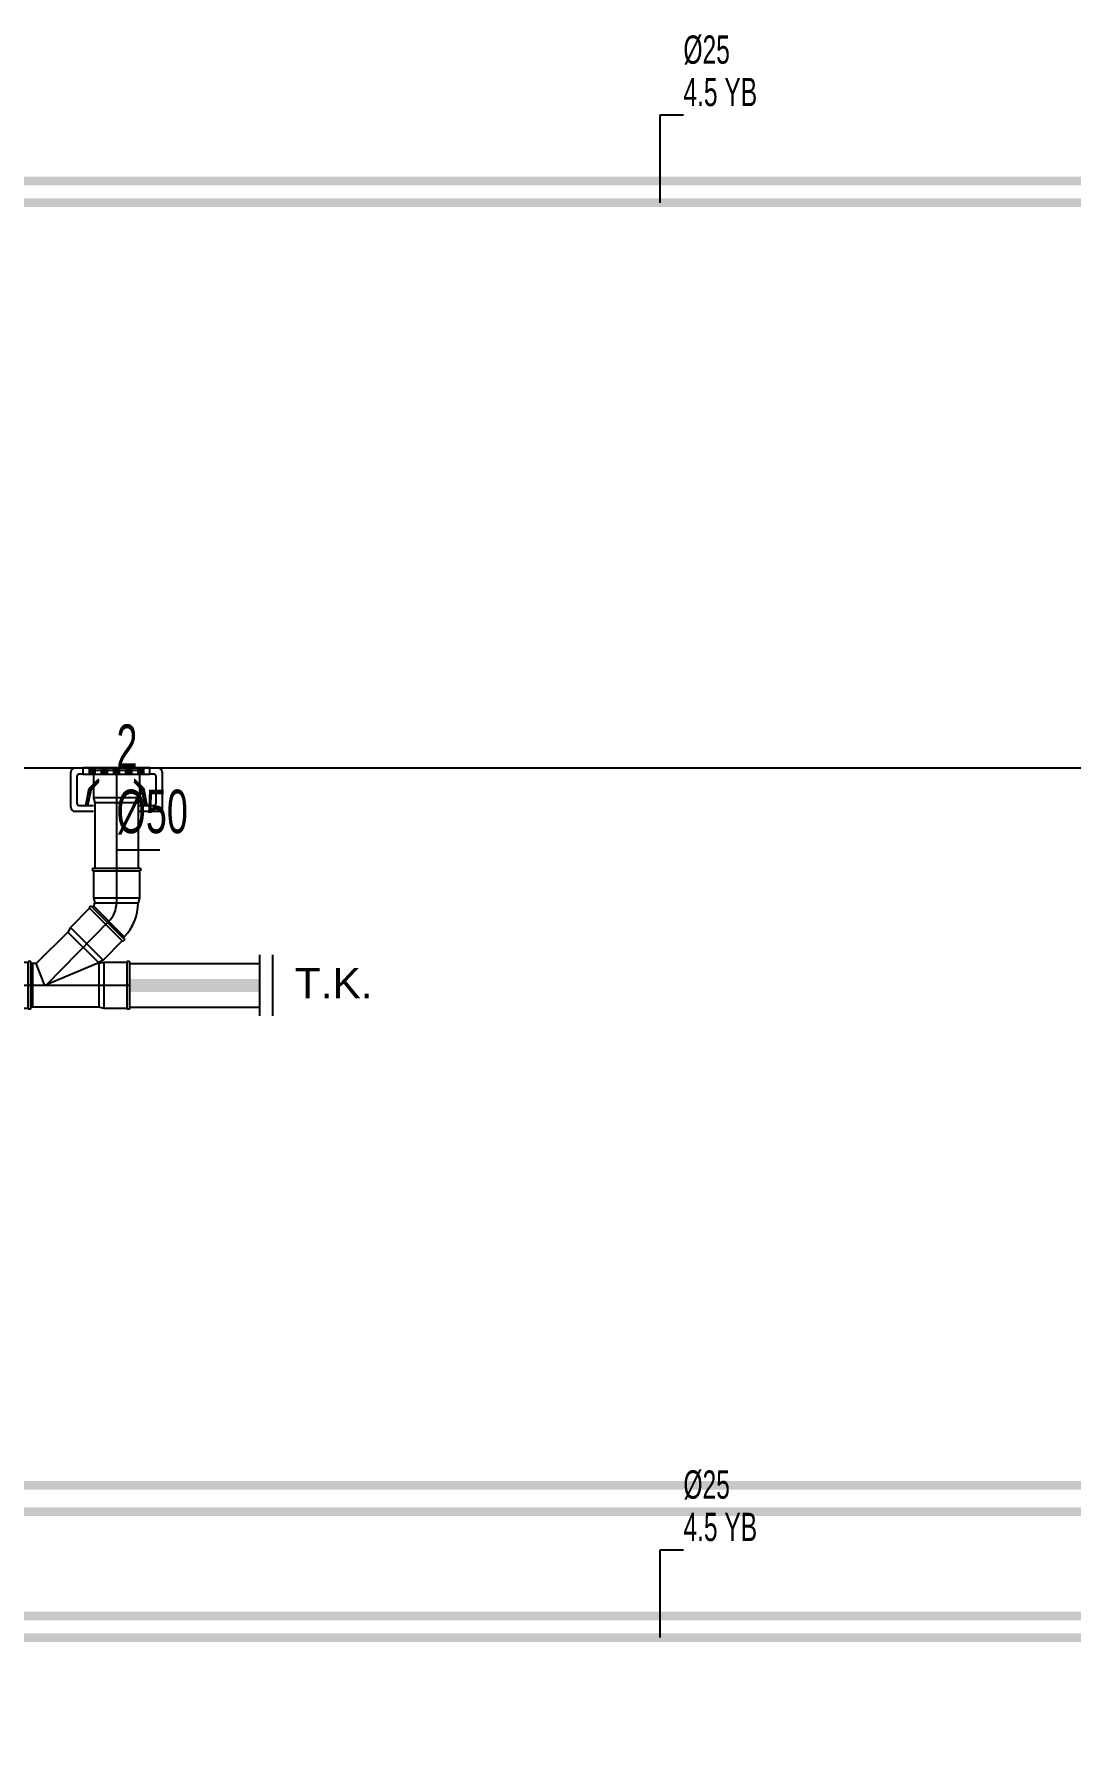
# Model space of a CAD drawing. Header units: centimetres. Extents: x -3962 to 30527, y -2 to 2802.
# Drawn here: x 16301.1 to 16539.5, y 774 to 1168.7 of the extents above; entities that cross this region are included whole.
import ezdxf
from ezdxf.enums import TextEntityAlignment as Align

# ---------------------------------------------------------------- set-up
doc = ezdxf.new("R2010")
doc.units = ezdxf.units.CM
doc.linetypes.add('BASMA HATTI', pattern=[31, 25, -6])
doc.linetypes.add('PIS', pattern=[38, 30, -8])
for name, color, linetype in [('MTY-PIS-SU-BORUSU', 6, 'PIS'), ('MTY-PISSU-CAP', 211, 'CONTINUOUS'), ('MTY-PVC', 43, 'CONTINUOUS'), ('MTY-TEFRIS', 15, 'CONTINUOUS'), ('MTY-TEMIZSU-CAP', 101, 'CONTINUOUS'), ('MTY-YUK-BIRIMI', 7, 'CONTINUOUS'), ('ROTAS-PIS-SU-BORUSU', 6, 'PIS'), ('ROTAS-PISSU-CAP', 211, 'CONTINUOUS'), ('ROTAS-PVC', 43, 'CONTINUOUS'), ('ROTAS-SEMA', 8, 'CONTINUOUS'), ('ROTAS-SICAKSU-BORU', 1, 'BASMA HATTI'), ('ROTAS-SOGUKSU-BORU', 5, 'CONTINUOUS'), ('ROTAS-TEFRIS', 15, 'CONTINUOUS')]:
    doc.layers.add(name, color=color, linetype=linetype)
doc.styles.add('CAP', font='wturkce.SHX', dxfattribs={"width": 0.65})
doc.styles.add('MTY_CAP', font='wturkce.SHX', dxfattribs={"width": 0.65, "height": 20})
doc.styles.add('ROTAS', font='arial.ttf')
doc.linetypes.add('PİS SU', pattern='A,6,-0.4,[")",Standard,S=1,R=0,X=-0.1,Y=-0.375],-0.2', length=6.6)

# ---------------------------------------------------------------- blocks, each defined once
blk = doc.blocks.new('MTY-TEMIZ SU CAP MB')
at = {"layer": 'MTY-TEMIZSU-CAP'}
for p, q in [((0.833, 3.096), (0, 3.096)), ((0, 3.096), (0, 0))]:
    blk.add_line(p, q, dxfattribs=at)
at = {"layer": 'MTY-TEMIZSU-CAP', "style": 'MTY_CAP', "width": 0.65}
for tag, p in [('SOCP_001', (0.833, 4.917)), ('SCCP_001', (0.833, 1.917))]:
    blk.add_attdef(tag, p, '', height=1, dxfattribs=at)
at = {"layer": 'MTY-YUK-BIRIMI', "color": 101, "style": 'MTY_CAP', "width": 0.65}
for tag, p in [('SO_001', (0.833, 3.417)), ('SC_001', (0.833, 0.417))]:
    blk.add_attdef(tag, p, '', height=1, dxfattribs=at)
blk = doc.blocks.new('YER SUZGECI DN501 KOLON')
at = {"layer": 'MTY-TEFRIS', "color": 2}
for p, q in [((-9.5, 0), (-7.7, 0)), ((-7.7, 0), (-7.7, -1.4)), ((7.7, 0), (-7.7, 0)), ((-7.7, 0), (-7.7, -1.4)), ((-4.9, 0), (-6.3, 0)), ((-6.3, 0), (-6.3, -1.4)), ((-4.9, -1.12), (-6.02, 0)), ((-4.9, -0.37), (-5.27, 0)), ((-4.9, -0.13), (-5.03, 0)), ((-4.9, -1.4), (-4.9, 0)), ((-2.1, 0), (-3.5, 0)), ((-3.5, 0), (-3.5, -1.4)), ((-2.1, -1.12), (-3.22, 0)), ((-2.1, -0.37), (-2.47, 0)), ((-2.1, -0.13), (-2.23, 0)), ((-2.1, -1.4), (-2.1, 0)), ((0.7, 0), (-0.7, 0)), ((-0.7, 0), (-0.7, -1.4)), ((0.7, -1.36), (-0.66, 0)), ((0.7, -1.12), (-0.42, 0)), ((0.7, -0.62), (0.08, 0)), ((0.7, -0.37), (0.33, 0)), ((0.7, -0.13), (0.57, 0)), ((0.7, -1.4), (0.7, 0)), ((3.5, 0), (2.1, 0)), ((2.1, 0), (2.1, -1.4)), ((3.5, -1.36), (2.14, 0)), ((3.5, -1.12), (2.38, 0)), ((3.5, -0.62), (2.88, 0)), ((3.5, -0.37), (3.13, 0)), ((3.5, -0.13), (3.37, 0)), ((3.5, -1.4), (3.5, 0)), ((6.3, 0), (4.9, 0)), ((4.9, 0), (4.9, -1.4)), ((6.3, -1.36), (4.94, 0)), ((6.3, -1.12), (5.18, 0)), ((6.3, -0.62), (5.68, 0)), ((6.3, -0.37), (5.93, 0)), ((6.3, -0.13), (6.17, 0)), ((6.3, -1.4), (6.3, 0)), ((7.7, -1.4), (7.7, 0)), ((7.7, 0), (9.5, 0)), ((7.7, -1.4), (7.7, 0)), ((-10.5, -9), (-10.5, -1)), ((-9.1, -1.9), (-9.1, -8.1)), ((-7.7, -1.4), (-8.6, -1.4)), ((-7.7, -1.4), (7.7, -1.4)), ((-5.11, -1.4), (-6.3, -0.21)), ((-5.36, -1.4), (-6.3, -0.46)), ((-5.61, -1.4), (-6.3, -0.71)), ((-5.85, -1.4), (-6.3, -0.95)), ((-6.1, -1.4), (-6.3, -1.2)), ((-6.3, -1.4), (-4.9, -1.4)), ((-6.3, -4.75), (-4.25, -2.7)), ((-4.9, -1.36), (-6.26, 0)), ((-5.84, -5), (-4.04, -3.2)), ((-4.9, -0.87), (-5.77, 0)), ((-4.9, -0.62), (-5.52, 0)), ((-5.09, -4.25), (-5.45, -3.9)), ((-5.01, -4.16), (-5.36, -3.81)), ((-4.92, -4.07), (-5.27, -3.72)), ((-4.83, -3.99), (-5.18, -3.63)), ((-4.74, -3.9), (-5.09, -3.54)), ((-4.65, -3.81), (-5.01, -3.46)), ((-4.56, -3.72), (-4.92, -3.37)), ((-4.48, -3.63), (-4.83, -3.28)), ((-4.39, -3.54), (-4.74, -3.19)), ((-4.3, -3.46), (-4.65, -3.1)), ((-4.21, -3.37), (-4.56, -3.01)), ((-4.12, -3.28), (-4.48, -2.93)), ((-4.04, -3.18), (-4.39, -2.84)), ((-4.04, -3), (-4.3, -2.75)), ((-4.04, -2.7), (-4.25, -2.7)), ((-4.04, -2.83), (-4.17, -2.7)), ((-2.31, -1.4), (-3.5, -0.21)), ((-2.56, -1.4), (-3.5, -0.46)), ((-2.81, -1.4), (-3.5, -0.71)), ((-3.05, -1.4), (-3.5, -0.95)), ((-3.3, -1.4), (-3.5, -1.2)), ((-3.5, -1.4), (-2.1, -1.4)), ((-2.1, -1.36), (-3.46, 0)), ((-2.1, -0.87), (-2.97, 0)), ((-2.1, -0.62), (-2.72, 0)), ((0.49, -1.4), (-0.7, -0.21)), ((0.24, -1.4), (-0.7, -0.46)), ((-0.01, -1.4), (-0.7, -0.71)), ((-0.25, -1.4), (-0.7, -0.95)), ((-0.5, -1.4), (-0.7, -1.2)), ((-0.7, -1.4), (0.7, -1.4)), ((0.7, -0.87), (-0.17, 0)), ((3.29, -1.4), (2.1, -0.21)), ((3.04, -1.4), (2.1, -0.46)), ((2.79, -1.4), (2.1, -0.71)), ((2.55, -1.4), (2.1, -0.95)), ((2.3, -1.4), (2.1, -1.2)), ((2.1, -1.4), (3.5, -1.4)), ((3.5, -0.87), (2.63, 0)), ((4.25, -2.7), (4.05, -2.7)), ((4.05, -3.2), (4.05, -3.2)), ((5.85, -5), (4.05, -3.2)), ((6.33, -4.9), (4.14, -2.7)), ((6.31, -4.75), (4.25, -2.7)), ((6.09, -1.4), (4.9, -0.21)), ((5.84, -1.4), (4.9, -0.46)), ((5.59, -1.4), (4.9, -0.71)), ((5.35, -1.4), (4.9, -0.95)), ((5.1, -1.4), (4.9, -1.2)), ((4.9, -1.4), (6.3, -1.4)), ((6.3, -0.87), (5.43, 0)), ((8.6, -1.4), (7.7, -1.4)), ((9.1, -8.1), (9.1, -1.9)), ((10.5, -1), (10.5, -9.5)), ((-7.08, -8.6), (-6.3, -4.75)), ((-6.59, -6.29), (-6.61, -6.27)), ((-6.61, -6.29), (-6.1, -6.29)), ((-6.41, -6.29), (-6.58, -6.12)), ((-6.57, -8.6), (-5.84, -5)), ((-6.24, -6.29), (-6.55, -5.98)), ((-6.1, -6.25), (-6.52, -5.83)), ((-6.07, -6.11), (-6.49, -5.68)), ((-6.04, -5.96), (-6.46, -5.54)), ((-6.01, -5.81), (-6.43, -5.39)), ((-5.98, -5.67), (-6.4, -5.24)), ((-5.95, -5.52), (-6.37, -5.09)), ((-5.92, -5.37), (-6.34, -4.95)), ((-5.89, -5.22), (-6.31, -4.8)), ((-5.86, -5.08), (-6.24, -4.69)), ((-5.8, -4.96), (-6.16, -4.6)), ((-5.71, -4.87), (-6.07, -4.52)), ((-5.62, -4.78), (-5.98, -4.43)), ((-5.54, -4.69), (-5.89, -4.34)), ((-5.45, -4.6), (-5.8, -4.25)), ((-5.36, -4.52), (-5.71, -4.16)), ((-5.27, -4.43), (-5.62, -4.07)), ((-5.18, -4.34), (-5.54, -3.99)), ((6.38, -5.12), (5.3, -4.04)), ((6.42, -5.34), (5.3, -4.21)), ((6.47, -5.56), (5.3, -4.39)), ((6.57, -8.6), (5.85, -5)), ((6.51, -5.78), (5.87, -5.14)), ((6.56, -6), (5.92, -5.37)), ((6.6, -6.23), (5.96, -5.59)), ((6.49, -6.29), (6.01, -5.81)), ((6.31, -6.29), (6.05, -6.03)), ((6.14, -6.29), (6.1, -6.25)), ((6.62, -6.29), (6.11, -6.29)), ((7.08, -8.6), (6.31, -4.75)), ((-5.3, -10), (-9.5, -10)), ((-8.6, -8.6), (-5.3, -8.6)), ((-6.93, -8.6), (-7.06, -8.48)), ((-7.03, -8.35), (-6.52, -8.35)), ((-6.76, -8.6), (-7.01, -8.35)), ((-6.58, -8.6), (-6.83, -8.35)), ((-6.54, -8.46), (-6.65, -8.35)), ((5.3, -8.6), (8.6, -8.6)), ((10, -10), (5.3, -10)), ((7.03, -8.35), (6.52, -8.35)), ((6.68, -8.6), (6.55, -8.47)), ((6.86, -8.6), (6.61, -8.35)), ((7.03, -8.6), (6.78, -8.35)), ((7.05, -8.44), (6.96, -8.35))]:
    blk.add_line(p, q, dxfattribs=at)
for centre, radius, start, end in [((-9.5, -1), 1, 90, 180), ((-8.6, -1.9), 0.5, 90, 180), ((8.6, -1.9), 0.5, 0, 90), ((9.5, -1), 1, 0, 90), ((-9.5, -9), 1, 180, 270), ((-8.6, -8.1), 0.5, 180, 270), ((8.6, -8.1), 0.5, 270, 0), ((10, -9.5), 0.5, 270, 0)]:
    blk.add_arc(centre, radius, start, end, dxfattribs=at)
at = {"layer": 'MTY-PISSU-CAP', "lineweight": -3, "ltscale": 100, "style": 'CAP', "width": 0.65}
blk.add_attdef('PSCP', text='', height=10, dxfattribs=at).set_placement((0, -10), align=Align.MIDDLE_LEFT)
at = {"layer": 'MTY-YUK-BIRIMI', "color": 211, "lineweight": -3, "ltscale": 100, "style": 'CAP', "width": 0.65}
blk.add_attdef('PS', text='', height=10, dxfattribs=at).set_placement((0, 5), align=Align.MIDDLE_LEFT)
blk = doc.blocks.new('PVC CATAL SAG')
at = {"layer": 'MTY-PIS-SU-BORUSU', "linetype": 'PİS SU', "ltscale": 5}
for p, q in [((0, 0), (0, -23.03)), ((0, -23.03), (0, -31.02)), ((-1.76, -35.26), (-16.12, -49.85)), ((3, -50), (-27, -50))]:
    blk.add_line(p, q, dxfattribs=at)
blk.add_arc((-6, -31.02), 6, 315, 0, dxfattribs=at)
at = {"layer": 'MTY-PISSU-CAP', "lineweight": -3, "ltscale": 100}
for p, q in [((0, -15.84), (0, -25.84)), ((10, -18.89), (0, -18.89))]:
    blk.add_line(p, q, dxfattribs=at)
at = {"layer": 'MTY-PVC', "color": 43}
for p, q in [((-5.5, 0), (-5.5, -0.6)), ((5.5, 0), (-5.5, 0)), ((-5.3, -0.6), (-5.5, -0.6)), ((5.3, -0.6), (-5.3, -0.6)), ((-5.3, -0.6), (-5.3, -6.85)), ((5.5, -0.6), (5.3, -0.6)), ((5.3, -0.6), (5.3, -6.85)), ((5.5, 0), (5.5, -0.6)), ((5.3, -6.85), (-5.3, -6.85)), ((-5.3, -6.85), (-5, -7.99)), ((5.3, -6.85), (5, -7.99)), ((5, -7.99), (-5, -7.99)), ((-5, -7.99), (-5, -22.87)), ((5, -7.99), (5, -22.87)), ((-5.5, -23.03), (-5.5, -23.63)), ((-5.5, -23.03), (-4.97, -23.03)), ((-5.5, -23.63), (-5.3, -23.63)), ((-5.3, -23.63), (5.3, -23.63)), ((-5.3, -23.63), (-5.3, -29.88)), ((-5, -23.03), (5.03, -23.03)), ((5.03, -23.03), (5.5, -23.03)), ((5.3, -23.63), (5.5, -23.63)), ((5.3, -23.63), (5.3, -29.88)), ((5.5, -23.03), (5.5, -23.63)), ((-5.3, -29.88), (5.3, -29.88)), ((-5.3, -29.88), (-5, -31.02)), ((-5, -31.02), (5, -31.02)), ((5.3, -29.88), (5, -31.02)), ((-6.17, -32.27), (-10.59, -36.69)), ((-5.88, -31.7), (-6.31, -32.13)), ((-5.88, -31.7), (-6.31, -32.13)), ((-6.31, -32.13), (-6.17, -32.27)), ((-6.31, -32.13), (-6.17, -32.27)), ((-6.17, -32.27), (1.33, -39.76)), ((-5.88, -31.7), (-5.58, -32.01)), ((-5.88, -31.7), (-5.58, -32.01)), ((-5.29, -31.73), (-5.58, -32.01)), ((-5.58, -32.01), (1.54, -39.13)), ((-5.29, -31.73), (1.78, -38.8)), ((-11.15, -37.73), (-18.46, -45)), ((-10.59, -36.69), (-11.15, -37.73)), ((-11.15, -37.73), (-4.14, -44.75)), ((-10.59, -36.69), (-3.09, -44.18)), ((1.78, -38.8), (1.5, -39.08)), ((1.5, -39.08), (1.89, -39.48)), ((1.5, -39.08), (1.89, -39.48)), ((1.33, -39.76), (-3.09, -44.18)), ((1.33, -39.76), (1.47, -39.9)), ((1.33, -39.76), (1.47, -39.9)), ((1.89, -39.48), (1.47, -39.9)), ((1.89, -39.48), (1.47, -39.9)), ((-25.86, -44.7), (-27, -45)), ((-27, -55), (-27, -45)), ((-25.86, -55.3), (-25.86, -44.7)), ((-20.33, -44.7), (-25.86, -44.7)), ((-19.73, -44.5), (-20.33, -44.5)), ((-20.33, -44.7), (-20.33, -44.5)), ((-20.33, -55.3), (-20.33, -44.7)), ((-19.73, -45), (-19.73, -44.5)), ((-19.73, -55), (-19.73, -45)), ((-19.33, -45), (-19.73, -45)), ((-18.46, -45), (-19.33, -45)), ((-19.33, -45), (-19.33, -55)), ((-19.33, -45), (-19.33, -55)), ((-19.33, -55), (-19.33, -45)), ((-19.33, -45), (-19.33, -55)), ((-16.5, -50), (-18.46, -45)), ((-4.43, -45), (-16.5, -50)), ((-4.14, -44.75), (-4.43, -45)), ((-4.02, -45), (-4.42, -45)), ((-3.09, -44.18), (-4.14, -44.75)), ((-2.88, -44.7), (-4.02, -45)), ((-4.02, -45), (-4.02, -55)), ((2.4, -44.7), (-2.88, -44.7)), ((-2.88, -44.7), (-2.88, -55.3)), ((3, -44.5), (2.4, -44.5)), ((2.4, -44.5), (2.4, -44.7)), ((2.4, -44.7), (2.4, -55.3)), ((3, -44.5), (3, -45)), ((3, -45), (3, -55)), ((-25.86, -55.3), (-27, -55)), ((-19.73, -55.5), (-19.73, -55)), ((-19.33, -55), (-19.73, -55)), ((-4.02, -55), (-19.33, -55)), ((-2.88, -55.3), (-4.02, -55)), ((3, -55), (3, -55.5)), ((-20.33, -55.3), (-25.86, -55.3)), ((-20.33, -55.5), (-20.33, -55.3)), ((-19.73, -55.5), (-20.33, -55.5)), ((2.4, -55.3), (-2.88, -55.3)), ((2.4, -55.3), (2.4, -55.5)), ((3, -55.5), (2.4, -55.5))]:
    blk.add_line(p, q, dxfattribs=at)
for radius in [1, 11]:
    blk.add_arc((-6, -31.02), radius, 315, 0, dxfattribs=at)

msp = doc.modelspace()

# ---------------------------------------------------------------- linework, layer by layer
at = {"layer": 'ROTAS-PIS-SU-BORUSU', "const_width": 3}
msp.add_lwpolyline([(16323, 950), (16353, 950)], dxfattribs=at)
at = {"layer": 'ROTAS-PVC'}
for p, q in [((16353, 943), (16353, 957)), ((16356, 943), (16356, 957)), ((16323, 955), (16353, 955)), ((16323, 945), (16353, 945))]:
    msp.add_line(p, q, dxfattribs=at)
at = {"layer": 'ROTAS-SEMA'}
msp.add_lwpolyline([(15140, 1000), (23910, 1000)], dxfattribs=at)
at = {"layer": 'ROTAS-SICAKSU-BORU', "const_width": 2}
for points in [[(18325, 1135), (15885, 1135)], [(18325, 805), (15885, 805)]]:
    msp.add_lwpolyline(points, dxfattribs=at)
at = {"layer": 'ROTAS-SOGUKSU-BORU', "const_width": 2}
for points in [[(15600, 1130), (18340, 1130)], [(15640.05, 835), (21278, 835), (21278, 800), (21310, 800)], [(15600, 775), (15600, 829), (18752, 829), (18752, 800), (18790, 800)], [(15600, 800), (18340, 800)]]:
    msp.add_lwpolyline(points, dxfattribs=at)

# ---------------------------------------------------------------- block references
at = {"layer": 'ROTAS-TEFRIS'}
ref = msp.add_blockref('MTY-TEMIZ SU CAP MB', (16445, 1130), dxfattribs=dict(at, xscale=6.5, yscale=6.5))
ref.add_attrib('SO_001', '4.5 YB', (16450.42, 1152.21), dxfattribs={"color": 101, "height": 6.5, "style": 'MTY_CAP', "width": 0.65})
ref.add_attrib('SOCP_001', 'Ø25', (16450.42, 1161.96), dxfattribs={"height": 6.5, "style": 'MTY_CAP', "width": 0.65})
ref = msp.add_blockref('YER SUZGECI DN501 KOLON', (16320, 1000), dxfattribs=at)
ref.add_attrib('PSCP', 'Ø50', dxfattribs={"lineweight": -3, "ltscale": 100, "height": 10, "style": 'CAP', "width": 0.65}).set_placement((16320, 990), align=Align.MIDDLE_LEFT)
ref.add_attrib('PS', '2', dxfattribs={"color": 211, "lineweight": -3, "ltscale": 100, "height": 10, "style": 'CAP', "width": 0.65}).set_placement((16320, 1005), align=Align.MIDDLE_LEFT)
msp.add_blockref('PVC CATAL SAG', (16320, 1000), dxfattribs=at)
ref = msp.add_blockref('MTY-TEMIZ SU CAP MB', (16445, 800), dxfattribs=dict(at, xscale=6.5, yscale=6.5))
ref.add_attrib('SO_001', '4.5 YB', (16450.42, 822.21), dxfattribs={"color": 101, "height": 6.5, "style": 'MTY_CAP', "width": 0.65})
ref.add_attrib('SOCP_001', 'Ø25', (16450.42, 831.96), dxfattribs={"height": 6.5, "style": 'MTY_CAP', "width": 0.65})

# ---------------------------------------------------------------- texts
at = {"layer": 'ROTAS-PISSU-CAP', "style": 'ROTAS'}
msp.add_text('T.K.', height=7, dxfattribs=at).set_placement((16361, 947))

doc.saveas('drawing.dxf')
